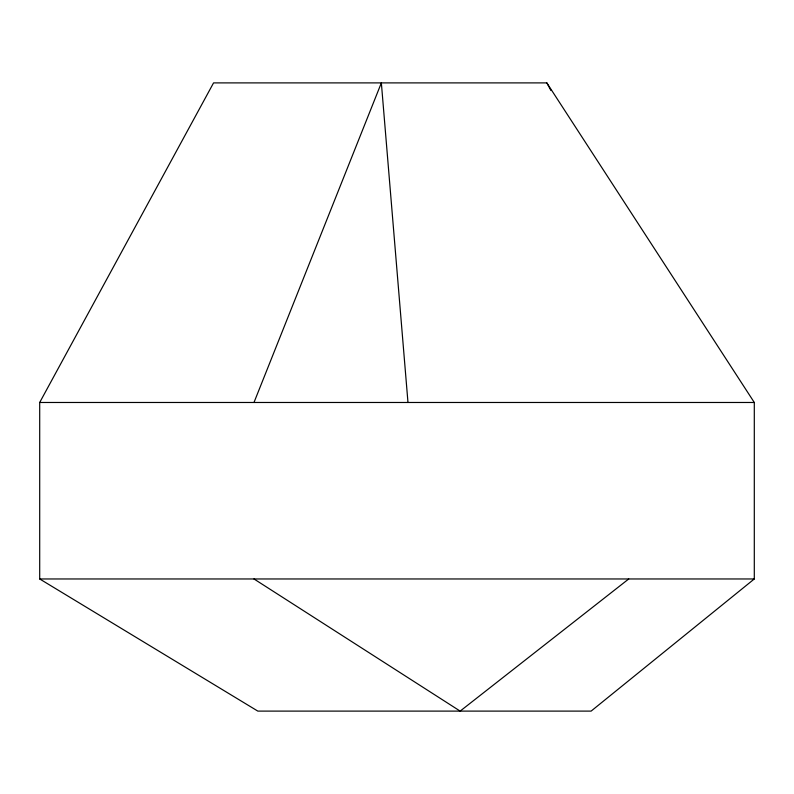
<?xml version="1.0" encoding="UTF-8"?>
<svg xmlns="http://www.w3.org/2000/svg" width="794" height="794" viewBox="0 0 794 794"><rect width="100%" height="100%" fill="white"/><g stroke="black" fill="none" stroke-linecap="round" stroke-linejoin="round"><path stroke-width="1.19" d="M253.991 402.479L381.358 82.894L407.977 402.479M39.7 402.479L213.556 82.894L546.838 82.894L754.3 402.479L754.3 578.965L591.113 711.106L257.832 711.106L39.7 578.965L39.7 402.479L754.3 402.479M628.729 578.965L460.153 711.106L253.991 578.965M39.7 578.965L754.3 578.965M546.838 82.894L550.947 90.536"/></g></svg>
